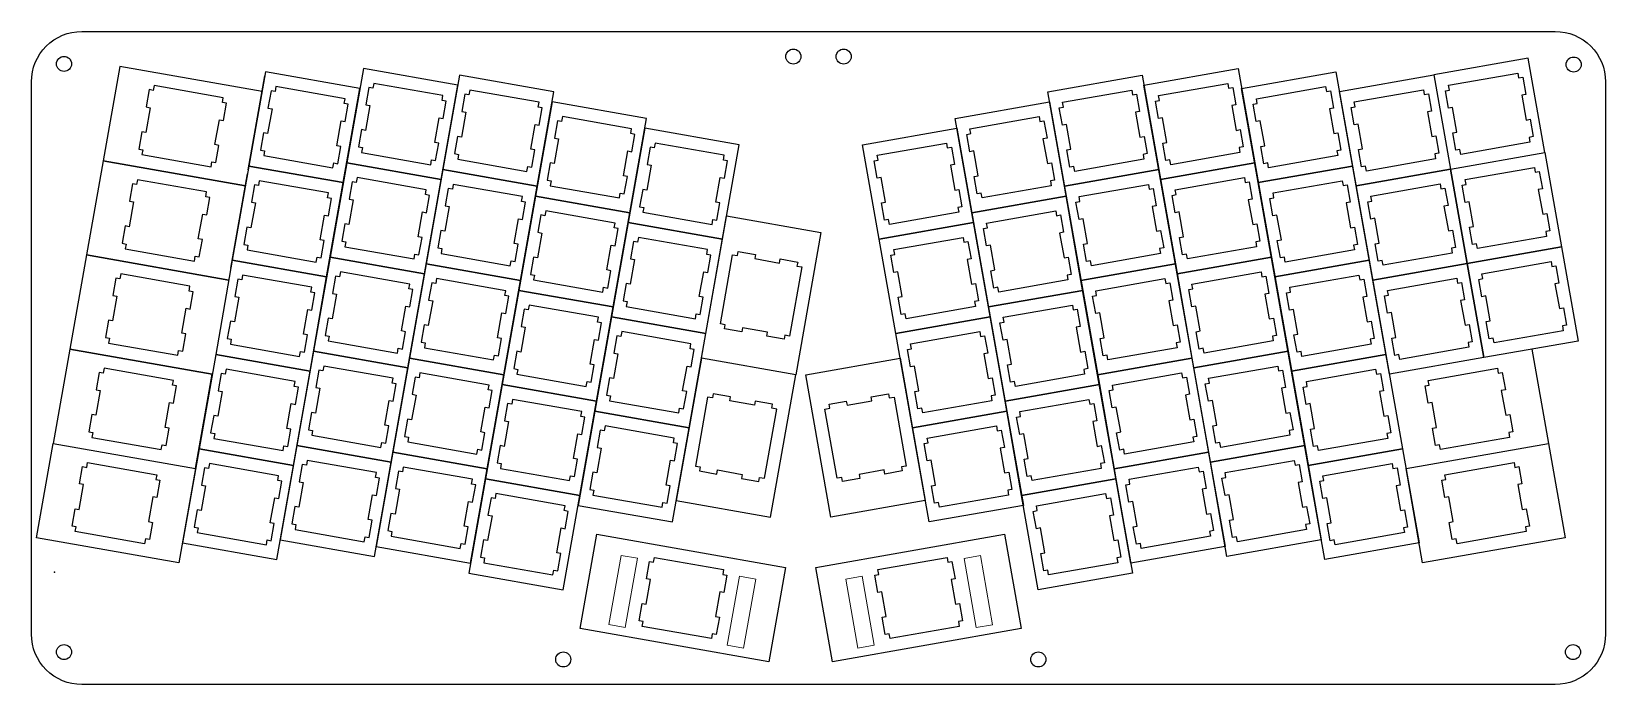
# Model space of a CAD drawing. Header units: millimetres. Extents: x 398 to 711, y 363 to 493.
import ezdxf

# ---------------------------------------------------------------- set-up
doc = ezdxf.new("R2010")
doc.units = ezdxf.units.MM
doc.header["$PDSIZE"] = -1
doc.layers.get('0').update_dxf_attribs({"color": 1})
doc.layers.add('1', color=18, linetype='Continuous')

msp = doc.modelspace()

# ---------------------------------------------------------------- linework, layer by layer
for p, q in [((534.73, 434.87), (537.16, 448.63)), ((537.16, 448.63), (538.12, 448.46)), ((538.12, 448.46), (538.26, 449.26)), ((538.26, 449.26), (541.71, 448.65)), ((541.71, 448.65), (541.57, 447.85)), ((541.57, 447.85), (546.5, 446.98)), ((546.5, 446.98), (546.64, 447.78)), ((546.64, 447.78), (550.09, 447.17)), ((550.91, 446.2), (548.49, 432.44)), ((550.09, 447.17), (549.95, 446.37)), ((549.95, 446.37), (550.91, 446.2)), ((535.7, 434.7), (534.73, 434.87)), ((535.55, 433.9), (535.7, 434.7)), ((539, 433.29), (535.55, 433.9)), ((539.14, 434.09), (539, 433.29)), ((544.08, 433.22), (539.14, 434.09)), ((543.93, 432.42), (544.08, 433.22)), ((547.38, 431.81), (543.93, 432.42)), ((547.52, 432.61), (547.38, 431.81)), ((548.49, 432.44), (547.52, 432.61)), ((521.44, 387.43), (521.61, 388.39)), ((521.61, 388.39), (535.37, 385.97)), ((520.03, 384.12), (520.64, 387.57)), ((520.64, 387.57), (521.44, 387.43)), ((535.37, 385.97), (535.2, 385)), ((535.2, 385), (536, 384.86)), ((519.96, 379.05), (520.83, 383.98)), ((520.83, 383.98), (520.03, 384.12)), ((536, 384.86), (535.39, 381.41)), ((518.55, 375.74), (519.16, 379.19)), ((519.16, 379.19), (519.96, 379.05)), ((534.59, 381.55), (533.72, 376.62)), ((535.39, 381.41), (534.59, 381.55)), ((519.35, 375.6), (518.55, 375.74)), ((533.72, 376.62), (534.52, 376.48)), ((534.52, 376.48), (533.91, 373.03)), ((519.18, 374.63), (519.35, 375.6)), ((532.94, 372.21), (519.18, 374.63)), ((533.11, 373.17), (532.94, 372.21)), ((533.91, 373.03), (533.11, 373.17))]:
    msp.add_line(p, q)
msp.add_lwpolyline([(407.73, 493.07), (700.73, 493.07, -0.414214), (710.73, 483.07), (710.73, 373.07, -0.414214), (700.73, 363.07), (407.73, 363.07, -0.414214), (397.73, 373.07), (397.73, 483.07, -0.414214)], format="xyb", close=True)
for points in [[(421.94, 481.35), (421.14, 481.49), (420.53, 478.05), (421.33, 477.9), (420.46, 472.97), (419.66, 473.11), (419.05, 469.67), (419.85, 469.52), (419.68, 468.56), (433.44, 466.13), (433.61, 467.1), (434.41, 466.96), (435.02, 470.4), (434.22, 470.55), (435.09, 475.48), (435.89, 475.34), (436.5, 478.78), (435.7, 478.93), (435.87, 479.89), (422.11, 482.32)], [(446.17, 481.14), (445.37, 481.28), (444.76, 477.83), (445.56, 477.69), (444.69, 472.76), (443.89, 472.9), (443.28, 469.46), (444.08, 469.31), (443.91, 468.35), (457.67, 465.92), (457.84, 466.89), (458.64, 466.75), (459.25, 470.19), (458.45, 470.33), (459.32, 475.27), (460.12, 475.13), (460.73, 478.57), (459.93, 478.71), (460.1, 479.68), (446.34, 482.11)], [(465.62, 481.77), (464.82, 481.91), (464.22, 478.47), (465.02, 478.32), (464.15, 473.39), (463.35, 473.53), (462.74, 470.09), (463.54, 469.95), (463.37, 468.98), (477.13, 466.55), (477.3, 467.52), (478.1, 467.38), (478.71, 470.83), (477.91, 470.97), (478.77, 475.9), (479.58, 475.76), (480.18, 479.2), (479.38, 479.35), (479.55, 480.31), (465.8, 482.74)], [(635.79, 481.77), (636.59, 481.91), (637.2, 478.47), (636.4, 478.32), (637.27, 473.39), (638.07, 473.53), (638.67, 470.09), (637.87, 469.95), (638.04, 468.98), (624.29, 466.55), (624.12, 467.52), (623.31, 467.38), (622.71, 470.83), (623.51, 470.97), (622.64, 475.9), (621.84, 475.76), (621.23, 479.2), (622.03, 479.35), (621.86, 480.31), (635.62, 482.74)], [(655.24, 481.14), (656.04, 481.28), (656.65, 477.83), (655.85, 477.69), (656.72, 472.76), (657.52, 472.9), (658.13, 469.46), (657.33, 469.31), (657.5, 468.35), (643.74, 465.92), (643.57, 466.89), (642.77, 466.75), (642.16, 470.19), (642.96, 470.33), (642.09, 475.27), (641.29, 475.13), (640.68, 478.57), (641.48, 478.71), (641.31, 479.68), (655.07, 482.11)], [(693.46, 483.82), (694.26, 483.96), (694.87, 480.51), (694.07, 480.37), (694.94, 475.44), (695.74, 475.58), (696.34, 472.13), (695.54, 471.99), (695.71, 471.03), (681.96, 468.6), (681.79, 469.56), (680.99, 469.42), (680.38, 472.87), (681.18, 473.01), (680.31, 477.94), (679.51, 477.8), (678.9, 481.25), (679.7, 481.39), (679.53, 482.36), (693.29, 484.78)], [(484.73, 480.43), (483.93, 480.57), (483.32, 477.13), (484.13, 476.99), (483.26, 472.05), (482.45, 472.19), (481.85, 468.75), (482.65, 468.61), (482.48, 467.64), (496.23, 465.22), (496.41, 466.18), (497.21, 466.04), (497.81, 469.49), (497.01, 469.63), (497.88, 474.56), (498.68, 474.42), (499.29, 477.87), (498.49, 478.01), (498.66, 478.97), (484.9, 481.4)], [(616.68, 480.43), (617.48, 480.57), (618.09, 477.13), (617.29, 476.99), (618.16, 472.05), (618.96, 472.19), (619.57, 468.75), (618.77, 468.61), (618.94, 467.64), (605.18, 465.22), (605.01, 466.18), (604.21, 466.04), (603.6, 469.49), (604.4, 469.63), (603.53, 474.56), (602.73, 474.42), (602.12, 477.87), (602.92, 478.01), (602.75, 478.97), (616.51, 481.4)], [(674.7, 480.51), (675.5, 480.65), (676.11, 477.2), (675.31, 477.06), (676.18, 472.13), (676.98, 472.27), (677.58, 468.82), (676.78, 468.68), (676.95, 467.72), (663.2, 465.29), (663.03, 466.26), (662.23, 466.12), (661.62, 469.56), (662.42, 469.7), (661.55, 474.64), (660.75, 474.5), (660.14, 477.94), (660.94, 478.08), (660.77, 479.05), (674.53, 481.47)], [(503.15, 475.16), (502.35, 475.3), (501.74, 471.85), (502.54, 471.71), (501.67, 466.78), (500.87, 466.92), (500.26, 463.47), (501.06, 463.33), (500.89, 462.36), (514.65, 459.94), (514.82, 460.9), (515.62, 460.76), (516.23, 464.21), (515.43, 464.35), (516.3, 469.28), (517.1, 469.14), (517.7, 472.59), (516.9, 472.73), (517.07, 473.7), (503.32, 476.12)], [(598.27, 475.16), (599.07, 475.3), (599.67, 471.85), (598.87, 471.71), (599.74, 466.78), (600.54, 466.92), (601.15, 463.47), (600.35, 463.33), (600.52, 462.36), (586.76, 459.94), (586.59, 460.9), (585.79, 460.76), (585.19, 464.21), (585.99, 464.35), (585.12, 469.28), (584.32, 469.14), (583.71, 472.59), (584.51, 472.73), (584.34, 473.7), (598.1, 476.12)], [(521.56, 469.88), (520.76, 470.02), (520.15, 466.57), (520.95, 466.43), (520.08, 461.5), (519.28, 461.64), (518.67, 458.19), (519.47, 458.05), (519.3, 457.09), (533.06, 454.66), (533.23, 455.63), (534.03, 455.48), (534.64, 458.93), (533.84, 459.07), (534.71, 464.01), (535.51, 463.86), (536.12, 467.31), (535.32, 467.45), (535.49, 468.42), (521.73, 470.84)], [(579.85, 469.88), (580.65, 470.02), (581.26, 466.57), (580.46, 466.43), (581.33, 461.5), (582.13, 461.64), (582.74, 458.19), (581.94, 458.05), (582.11, 457.09), (568.35, 454.66), (568.18, 455.63), (567.38, 455.48), (566.77, 458.93), (567.57, 459.07), (566.7, 464.01), (565.9, 463.86), (565.29, 467.31), (566.1, 467.45), (565.93, 468.42), (579.68, 470.84)], [(418.63, 462.59), (417.83, 462.73), (417.22, 459.29), (418.02, 459.14), (417.15, 454.21), (416.35, 454.35), (415.74, 450.91), (416.54, 450.76), (416.37, 449.8), (430.13, 447.37), (430.3, 448.34), (431.1, 448.2), (431.71, 451.64), (430.91, 451.79), (431.78, 456.72), (432.58, 456.58), (433.19, 460.02), (432.39, 460.17), (432.56, 461.13), (418.8, 463.56)], [(442.86, 462.38), (442.06, 462.52), (441.45, 459.07), (442.25, 458.93), (441.38, 454), (440.58, 454.14), (439.98, 450.69), (440.78, 450.55), (440.61, 449.59), (454.36, 447.16), (454.53, 448.13), (455.33, 447.99), (455.94, 451.43), (455.14, 451.57), (456.01, 456.51), (456.81, 456.37), (457.42, 459.81), (456.62, 459.95), (456.79, 460.92), (443.03, 463.35)], [(462.32, 463.01), (461.52, 463.15), (460.91, 459.71), (461.71, 459.56), (460.84, 454.63), (460.04, 454.77), (459.43, 451.33), (460.23, 451.18), (460.06, 450.22), (473.82, 447.79), (473.99, 448.76), (474.79, 448.62), (475.4, 452.06), (474.6, 452.21), (475.47, 457.14), (476.27, 457), (476.88, 460.44), (476.07, 460.59), (476.24, 461.55), (462.49, 463.98)], [(639.1, 463.01), (639.9, 463.15), (640.5, 459.71), (639.7, 459.56), (640.57, 454.63), (641.37, 454.77), (641.98, 451.33), (641.18, 451.18), (641.35, 450.22), (627.59, 447.79), (627.42, 448.76), (626.62, 448.62), (626.01, 452.06), (626.82, 452.21), (625.95, 457.14), (625.15, 457), (624.54, 460.44), (625.34, 460.59), (625.17, 461.55), (638.93, 463.98)], [(658.55, 462.38), (659.35, 462.52), (659.96, 459.07), (659.16, 458.93), (660.03, 454), (660.83, 454.14), (661.44, 450.69), (660.64, 450.55), (660.81, 449.59), (647.05, 447.16), (646.88, 448.13), (646.08, 447.99), (645.47, 451.43), (646.27, 451.57), (645.4, 456.51), (644.6, 456.37), (643.99, 459.81), (644.79, 459.95), (644.62, 460.92), (658.38, 463.35)], [(696.77, 465.06), (697.57, 465.2), (698.17, 461.75), (697.37, 461.61), (698.24, 456.68), (699.04, 456.82), (699.65, 453.37), (698.85, 453.23), (699.02, 452.26), (685.26, 449.84), (685.09, 450.8), (684.29, 450.66), (683.69, 454.11), (684.49, 454.25), (683.62, 459.18), (682.82, 459.04), (682.21, 462.49), (683.01, 462.63), (682.84, 463.6), (696.6, 466.02)], [(481.42, 461.67), (480.62, 461.81), (480.02, 458.37), (480.82, 458.23), (479.95, 453.29), (479.15, 453.43), (478.54, 449.99), (479.34, 449.85), (479.17, 448.88), (492.93, 446.45), (493.1, 447.42), (493.9, 447.28), (494.51, 450.73), (493.7, 450.87), (494.57, 455.8), (495.38, 455.66), (495.98, 459.11), (495.18, 459.25), (495.35, 460.21), (481.6, 462.64)], [(619.99, 461.67), (620.79, 461.81), (621.4, 458.37), (620.6, 458.23), (621.47, 453.29), (622.27, 453.43), (622.87, 449.99), (622.07, 449.85), (622.24, 448.88), (608.49, 446.45), (608.32, 447.42), (607.51, 447.28), (606.91, 450.73), (607.71, 450.87), (606.84, 455.8), (606.04, 455.66), (605.43, 459.11), (606.23, 459.25), (606.06, 460.21), (619.82, 462.64)], [(678.01, 461.75), (678.81, 461.89), (679.41, 458.44), (678.61, 458.3), (679.48, 453.37), (680.28, 453.51), (680.89, 450.06), (680.09, 449.92), (680.26, 448.96), (666.5, 446.53), (666.33, 447.5), (665.53, 447.36), (664.93, 450.8), (665.73, 450.94), (664.86, 455.88), (664.06, 455.73), (663.45, 459.18), (664.25, 459.32), (664.08, 460.29), (677.84, 462.71)], [(499.84, 456.4), (499.04, 456.54), (498.43, 453.09), (499.23, 452.95), (498.36, 448.02), (497.56, 448.16), (496.95, 444.71), (497.75, 444.57), (497.58, 443.6), (511.34, 441.18), (511.51, 442.14), (512.31, 442), (512.92, 445.45), (512.12, 445.59), (512.99, 450.52), (513.79, 450.38), (514.4, 453.83), (513.6, 453.97), (513.77, 454.93), (500.01, 457.36)], [(601.57, 456.4), (602.37, 456.54), (602.98, 453.09), (602.18, 452.95), (603.05, 448.02), (603.85, 448.16), (604.46, 444.71), (603.66, 444.57), (603.83, 443.6), (590.07, 441.18), (589.9, 442.14), (589.1, 442), (588.49, 445.45), (589.29, 445.59), (588.42, 450.52), (587.62, 450.38), (587.02, 453.83), (587.82, 453.97), (587.65, 454.93), (601.4, 457.36)], [(518.25, 451.12), (517.45, 451.26), (516.84, 447.81), (517.64, 447.67), (516.77, 442.74), (515.97, 442.88), (515.37, 439.43), (516.17, 439.29), (516, 438.33), (529.75, 435.9), (529.92, 436.87), (530.72, 436.72), (531.33, 440.17), (530.53, 440.31), (531.4, 445.24), (532.2, 445.1), (532.81, 448.55), (532.01, 448.69), (532.18, 449.66), (518.42, 452.08)], [(583.16, 451.12), (583.96, 451.26), (584.57, 447.81), (583.77, 447.67), (584.64, 442.74), (585.44, 442.88), (586.05, 439.43), (585.25, 439.29), (585.42, 438.33), (571.66, 435.9), (571.49, 436.87), (570.69, 436.72), (570.08, 440.17), (570.88, 440.31), (570.01, 445.24), (569.21, 445.1), (568.6, 448.55), (569.4, 448.69), (569.23, 449.66), (582.99, 452.08)], [(415.32, 443.83), (414.52, 443.97), (413.91, 440.52), (414.71, 440.38), (413.84, 435.45), (413.04, 435.59), (412.44, 432.14), (413.24, 432), (413.07, 431.04), (426.82, 428.61), (426.99, 429.58), (427.8, 429.44), (428.4, 432.88), (427.6, 433.02), (428.47, 437.96), (429.27, 437.82), (429.88, 441.26), (429.08, 441.4), (429.25, 442.37), (415.49, 444.8)], [(439.55, 443.62), (438.75, 443.76), (438.15, 440.31), (438.95, 440.17), (438.08, 435.24), (437.28, 435.38), (436.67, 431.93), (437.47, 431.79), (437.3, 430.83), (451.06, 428.4), (451.23, 429.37), (452.03, 429.23), (452.63, 432.67), (451.83, 432.81), (452.7, 437.75), (453.5, 437.61), (454.11, 441.05), (453.31, 441.19), (453.48, 442.16), (439.72, 444.58)], [(459.01, 444.25), (458.21, 444.39), (457.6, 440.94), (458.4, 440.8), (457.53, 435.87), (456.73, 436.01), (456.12, 432.57), (456.92, 432.42), (456.75, 431.46), (470.51, 429.03), (470.68, 430), (471.48, 429.86), (472.09, 433.3), (471.29, 433.45), (472.16, 438.38), (472.96, 438.24), (473.57, 441.68), (472.77, 441.82), (472.94, 442.79), (459.18, 445.22)], [(642.4, 444.25), (643.2, 444.39), (643.81, 440.94), (643.01, 440.8), (643.88, 435.87), (644.68, 436.01), (645.29, 432.57), (644.49, 432.42), (644.66, 431.46), (630.9, 429.03), (630.73, 430), (629.93, 429.86), (629.32, 433.3), (630.12, 433.45), (629.25, 438.38), (628.45, 438.24), (627.85, 441.68), (628.65, 441.82), (628.48, 442.79), (642.23, 445.22)], [(661.86, 443.62), (662.66, 443.76), (663.27, 440.31), (662.47, 440.17), (663.34, 435.24), (664.14, 435.38), (664.74, 431.93), (663.94, 431.79), (664.11, 430.83), (650.36, 428.4), (650.19, 429.37), (649.39, 429.23), (648.78, 432.67), (649.58, 432.81), (648.71, 437.75), (647.91, 437.61), (647.3, 441.05), (648.1, 441.19), (647.93, 442.16), (661.69, 444.58)], [(700.07, 446.3), (700.87, 446.44), (701.48, 442.99), (700.68, 442.85), (701.55, 437.92), (702.35, 438.06), (702.96, 434.61), (702.16, 434.47), (702.33, 433.5), (688.57, 431.08), (688.4, 432.04), (687.6, 431.9), (686.99, 435.35), (687.79, 435.49), (686.92, 440.42), (686.12, 440.28), (685.52, 443.73), (686.32, 443.87), (686.15, 444.84), (699.9, 447.26)], [(478.12, 442.91), (477.32, 443.05), (476.71, 439.61), (477.51, 439.47), (476.64, 434.53), (475.84, 434.67), (475.23, 431.23), (476.03, 431.09), (475.86, 430.12), (489.62, 427.69), (489.79, 428.66), (490.59, 428.52), (491.2, 431.97), (490.4, 432.11), (491.27, 437.04), (492.07, 436.9), (492.68, 440.35), (491.87, 440.49), (492.04, 441.45), (478.29, 443.88)], [(623.3, 442.91), (624.1, 443.05), (624.7, 439.61), (623.9, 439.47), (624.77, 434.53), (625.57, 434.67), (626.18, 431.23), (625.38, 431.09), (625.55, 430.12), (611.79, 427.69), (611.62, 428.66), (610.82, 428.52), (610.21, 431.97), (611.02, 432.11), (610.15, 437.04), (609.35, 436.9), (608.74, 440.35), (609.54, 440.49), (609.37, 441.45), (623.13, 443.88)], [(681.31, 442.99), (682.11, 443.13), (682.72, 439.68), (681.92, 439.54), (682.79, 434.61), (683.59, 434.75), (684.2, 431.3), (683.4, 431.16), (683.57, 430.2), (669.81, 427.77), (669.64, 428.74), (668.84, 428.59), (668.23, 432.04), (669.03, 432.18), (668.16, 437.12), (667.36, 436.97), (666.76, 440.42), (667.56, 440.56), (667.39, 441.53), (681.14, 443.95)], [(496.53, 437.63), (495.73, 437.78), (495.12, 434.33), (495.92, 434.19), (495.05, 429.25), (494.25, 429.4), (493.64, 425.95), (494.44, 425.81), (494.27, 424.84), (508.03, 422.42), (508.2, 423.38), (509, 423.24), (509.61, 426.69), (508.81, 426.83), (509.68, 431.76), (510.48, 431.62), (511.09, 435.07), (510.29, 435.21), (510.46, 436.17), (496.7, 438.6)], [(604.88, 437.63), (605.68, 437.78), (606.29, 434.33), (605.49, 434.19), (606.36, 429.25), (607.16, 429.4), (607.77, 425.95), (606.97, 425.81), (607.14, 424.84), (593.38, 422.42), (593.21, 423.38), (592.41, 423.24), (591.8, 426.69), (592.6, 426.83), (591.73, 431.76), (590.93, 431.62), (590.32, 435.07), (591.12, 435.21), (590.95, 436.17), (604.71, 438.6)], [(514.94, 432.36), (514.14, 432.5), (513.54, 429.05), (514.34, 428.91), (513.47, 423.98), (512.67, 424.12), (512.06, 420.67), (512.86, 420.53), (512.69, 419.56), (526.45, 417.14), (526.62, 418.1), (527.42, 417.96), (528.02, 421.41), (527.22, 421.55), (528.09, 426.48), (528.89, 426.34), (529.5, 429.79), (528.7, 429.93), (528.87, 430.9), (515.11, 433.32)], [(586.47, 432.36), (587.27, 432.5), (587.88, 429.05), (587.08, 428.91), (587.95, 423.98), (588.75, 424.12), (589.35, 420.67), (588.55, 420.53), (588.72, 419.56), (574.97, 417.14), (574.8, 418.1), (574, 417.96), (573.39, 421.41), (574.19, 421.55), (573.32, 426.48), (572.52, 426.34), (571.91, 429.79), (572.71, 429.93), (572.54, 430.9), (586.3, 433.32)], [(412.01, 425.07), (411.21, 425.21), (410.61, 421.76), (411.41, 421.62), (410.54, 416.69), (409.74, 416.83), (409.13, 413.38), (409.93, 413.24), (409.76, 412.28), (423.52, 409.85), (423.69, 410.82), (424.49, 410.68), (425.09, 414.12), (424.29, 414.26), (425.16, 419.2), (425.96, 419.06), (426.57, 422.5), (425.77, 422.64), (425.94, 423.61), (412.18, 426.04)], [(436.25, 424.86), (435.45, 425), (434.84, 421.55), (435.64, 421.41), (434.77, 416.48), (433.97, 416.62), (433.36, 413.17), (434.16, 413.03), (433.99, 412.07), (447.75, 409.64), (447.92, 410.61), (448.72, 410.47), (449.33, 413.91), (448.53, 414.05), (449.4, 418.99), (450.2, 418.84), (450.8, 422.29), (450, 422.43), (450.17, 423.4), (436.42, 425.82)], [(455.7, 425.49), (454.9, 425.63), (454.29, 422.18), (455.09, 422.04), (454.22, 417.11), (453.42, 417.25), (452.82, 413.8), (453.62, 413.66), (453.45, 412.7), (467.2, 410.27), (467.37, 411.24), (468.17, 411.1), (468.78, 414.54), (467.98, 414.68), (468.85, 419.62), (469.65, 419.48), (470.26, 422.92), (469.46, 423.06), (469.63, 424.03), (455.87, 426.46)], [(645.71, 425.49), (646.51, 425.63), (647.12, 422.18), (646.32, 422.04), (647.19, 417.11), (647.99, 417.25), (648.6, 413.8), (647.8, 413.66), (647.97, 412.7), (634.21, 410.27), (634.04, 411.24), (633.24, 411.1), (632.63, 414.54), (633.43, 414.68), (632.56, 419.62), (631.76, 419.48), (631.15, 422.92), (631.95, 423.06), (631.78, 424.03), (645.54, 426.46)], [(665.17, 424.86), (665.97, 425), (666.57, 421.55), (665.77, 421.41), (666.64, 416.48), (667.44, 416.62), (668.05, 413.17), (667.25, 413.03), (667.42, 412.07), (653.66, 409.64), (653.49, 410.61), (652.69, 410.47), (652.09, 413.91), (652.89, 414.05), (652.02, 418.99), (651.22, 418.84), (650.61, 422.29), (651.41, 422.43), (651.24, 423.4), (665, 425.82)], [(689.4, 425.07), (690.2, 425.21), (690.81, 421.76), (690.01, 421.62), (690.88, 416.69), (691.68, 416.83), (692.28, 413.38), (691.48, 413.24), (691.65, 412.28), (677.9, 409.85), (677.73, 410.82), (676.93, 410.68), (676.32, 414.12), (677.12, 414.26), (676.25, 419.2), (675.45, 419.06), (674.84, 422.5), (675.64, 422.64), (675.47, 423.61), (689.23, 426.04)], [(474.81, 424.15), (474.01, 424.29), (473.4, 420.85), (474.2, 420.7), (473.33, 415.77), (472.53, 415.91), (471.92, 412.47), (472.72, 412.32), (472.55, 411.36), (486.31, 408.93), (486.48, 409.9), (487.28, 409.76), (487.89, 413.2), (487.09, 413.35), (487.96, 418.28), (488.76, 418.14), (489.37, 421.58), (488.57, 421.73), (488.74, 422.69), (474.98, 425.12)], [(626.6, 424.15), (627.4, 424.29), (628.01, 420.85), (627.21, 420.7), (628.08, 415.77), (628.88, 415.91), (629.49, 412.47), (628.69, 412.32), (628.86, 411.36), (615.1, 408.93), (614.93, 409.9), (614.13, 409.76), (613.52, 413.2), (614.32, 413.35), (613.45, 418.28), (612.65, 418.14), (612.05, 421.58), (612.85, 421.73), (612.68, 422.69), (626.43, 425.12)], [(493.22, 418.87), (492.42, 419.02), (491.81, 415.57), (492.61, 415.43), (491.74, 410.49), (490.94, 410.64), (490.34, 407.19), (491.14, 407.05), (490.97, 406.08), (504.72, 403.66), (504.89, 404.62), (505.69, 404.48), (506.3, 407.93), (505.5, 408.07), (506.37, 413), (507.17, 412.86), (507.78, 416.31), (506.98, 416.45), (507.15, 417.41), (493.39, 419.84)], [(530.7, 406.39), (530.56, 405.59), (534.01, 404.98), (534.15, 405.78), (539.08, 404.91), (538.94, 404.11), (542.39, 403.5), (542.53, 404.3), (543.5, 404.13), (545.92, 417.89), (544.96, 418.06), (545.1, 418.86), (541.65, 419.47), (541.51, 418.67), (536.58, 419.54), (536.72, 420.34), (533.27, 420.94), (533.13, 420.14), (532.16, 420.31), (529.74, 406.56)], [(570.71, 406.39), (570.85, 405.59), (567.4, 404.98), (567.26, 405.78), (562.33, 404.91), (562.47, 404.11), (559.02, 403.5), (558.88, 404.3), (557.92, 404.13), (555.49, 417.89), (556.46, 418.06), (556.32, 418.86), (559.76, 419.47), (559.9, 418.67), (564.84, 419.54), (564.7, 420.34), (568.14, 420.94), (568.28, 420.14), (569.25, 420.31), (571.67, 406.56)], [(608.19, 418.87), (608.99, 419.02), (609.6, 415.57), (608.8, 415.43), (609.67, 410.49), (610.47, 410.64), (611.08, 407.19), (610.28, 407.05), (610.45, 406.08), (596.69, 403.66), (596.52, 404.62), (595.72, 404.48), (595.11, 407.93), (595.91, 408.07), (595.04, 413), (594.24, 412.86), (593.63, 416.31), (594.43, 416.45), (594.26, 417.41), (608.02, 419.84)], [(511.64, 413.6), (510.83, 413.74), (510.23, 410.29), (511.03, 410.15), (510.16, 405.22), (509.36, 405.36), (508.75, 401.91), (509.55, 401.77), (509.38, 400.8), (523.14, 398.38), (523.31, 399.34), (524.11, 399.2), (524.72, 402.65), (523.92, 402.79), (524.79, 407.72), (525.59, 407.58), (526.19, 411.03), (525.39, 411.17), (525.56, 412.14), (511.81, 414.56)], [(589.78, 413.6), (590.58, 413.74), (591.19, 410.29), (590.38, 410.15), (591.25, 405.22), (592.06, 405.36), (592.66, 401.91), (591.86, 401.77), (592.03, 400.8), (578.27, 398.38), (578.1, 399.34), (577.3, 399.2), (576.7, 402.65), (577.5, 402.79), (576.63, 407.72), (575.83, 407.58), (575.22, 411.03), (576.02, 411.17), (575.85, 412.14), (589.61, 414.56)], [(422.46, 403.88), (423.26, 403.74), (422.66, 400.3), (421.86, 400.44), (420.99, 395.5), (421.79, 395.36), (421.18, 391.92), (420.38, 392.06), (420.21, 391.09), (406.45, 393.52), (406.62, 394.48), (405.82, 394.62), (406.43, 398.07), (407.23, 397.93), (408.1, 402.86), (407.3, 403), (407.91, 406.45), (408.71, 406.31), (408.88, 407.27), (422.63, 404.85)], [(432.94, 406.1), (432.14, 406.24), (431.53, 402.79), (432.33, 402.65), (431.46, 397.72), (430.66, 397.86), (430.05, 394.41), (430.85, 394.27), (430.68, 393.31), (444.44, 390.88), (444.61, 391.85), (445.41, 391.7), (446.02, 395.15), (445.22, 395.29), (446.09, 400.23), (446.89, 400.08), (447.5, 403.53), (446.7, 403.67), (446.87, 404.64), (433.11, 407.06)], [(452.39, 406.73), (451.59, 406.87), (450.98, 403.42), (451.79, 403.28), (450.92, 398.35), (450.11, 398.49), (449.51, 395.04), (450.31, 394.9), (450.14, 393.94), (463.9, 391.51), (464.07, 392.48), (464.87, 392.34), (465.47, 395.78), (464.67, 395.92), (465.54, 400.86), (466.34, 400.72), (466.95, 404.16), (466.15, 404.3), (466.32, 405.27), (452.56, 407.69)], [(649.02, 406.73), (649.82, 406.87), (650.43, 403.42), (649.63, 403.28), (650.5, 398.35), (651.3, 398.49), (651.91, 395.04), (651.1, 394.9), (651.28, 393.94), (637.52, 391.51), (637.35, 392.48), (636.55, 392.34), (635.94, 395.78), (636.74, 395.92), (635.87, 400.86), (635.07, 400.72), (634.46, 404.16), (635.26, 404.3), (635.09, 405.27), (648.85, 407.69)], [(668.47, 406.1), (669.28, 406.24), (669.88, 402.79), (669.08, 402.65), (669.95, 397.72), (670.75, 397.86), (671.36, 394.41), (670.56, 394.27), (670.73, 393.31), (656.97, 390.88), (656.8, 391.85), (656, 391.7), (655.39, 395.15), (656.19, 395.29), (655.32, 400.23), (654.52, 400.08), (653.92, 403.53), (654.72, 403.67), (654.55, 404.64), (668.3, 407.06)], [(692.71, 406.31), (693.51, 406.45), (694.11, 403), (693.31, 402.86), (694.18, 397.93), (694.98, 398.07), (695.59, 394.62), (694.79, 394.48), (694.96, 393.52), (681.2, 391.09), (681.03, 392.06), (680.23, 391.92), (679.63, 395.36), (680.43, 395.5), (679.56, 400.44), (678.76, 400.3), (678.15, 403.74), (678.95, 403.88), (678.78, 404.85), (692.54, 407.27)], [(471.5, 405.39), (470.7, 405.53), (470.09, 402.09), (470.89, 401.94), (470.02, 397.01), (469.22, 397.15), (468.61, 393.71), (469.42, 393.56), (469.25, 392.6), (483, 390.17), (483.17, 391.14), (483.97, 391), (484.58, 394.44), (483.78, 394.59), (484.65, 399.52), (485.45, 399.38), (486.06, 402.82), (485.26, 402.97), (485.43, 403.93), (471.67, 406.36)], [(629.91, 405.39), (630.71, 405.53), (631.32, 402.09), (630.52, 401.94), (631.39, 397.01), (632.19, 397.15), (632.8, 393.71), (632, 393.56), (632.17, 392.6), (618.41, 390.17), (618.24, 391.14), (617.44, 391), (616.83, 394.44), (617.63, 394.59), (616.76, 399.52), (615.96, 399.38), (615.35, 402.82), (616.15, 402.97), (615.98, 403.93), (629.74, 406.36)], [(489.91, 400.11), (489.11, 400.25), (488.51, 396.81), (489.31, 396.67), (488.44, 391.73), (487.64, 391.87), (487.03, 388.43), (487.83, 388.29), (487.66, 387.32), (501.42, 384.9), (501.59, 385.86), (502.39, 385.72), (502.99, 389.17), (502.19, 389.31), (503.06, 394.24), (503.86, 394.1), (504.47, 397.55), (503.67, 397.69), (503.84, 398.65), (490.08, 401.08)], [(611.5, 400.11), (612.3, 400.25), (612.91, 396.81), (612.11, 396.67), (612.98, 391.73), (613.78, 391.87), (614.38, 388.43), (613.58, 388.29), (613.75, 387.32), (600, 384.9), (599.83, 385.86), (599.03, 385.72), (598.42, 389.17), (599.22, 389.31), (598.35, 394.24), (597.55, 394.1), (596.94, 397.55), (597.74, 397.69), (597.57, 398.65), (611.33, 401.08)], [(579.97, 387.43), (580.77, 387.57), (581.38, 384.12), (580.58, 383.98), (581.45, 379.05), (582.25, 379.19), (582.86, 375.74), (582.06, 375.6), (582.23, 374.63), (568.47, 372.21), (568.3, 373.17), (567.5, 373.03), (566.89, 376.48), (567.69, 376.62), (566.82, 381.55), (566.02, 381.41), (565.41, 384.86), (566.21, 385), (566.04, 385.97), (579.8, 388.39)]]:
    msp.add_lwpolyline(points, close=True)
at = {"color": 1, "linetype": 'Continuous', "lineweight": 5, "true_color": 0xff0000}
for points in [[(518.23, 388.22), (515.79, 374.46), (512.54, 375.04), (514.97, 388.79)], [(586.45, 388.73), (588.84, 374.97), (585.58, 374.4), (583.19, 388.17)], [(541.74, 384.06), (539.31, 370.31), (536.06, 370.88), (538.49, 384.64)], [(562.92, 384.65), (565.31, 370.89), (562.06, 370.32), (559.67, 384.08)]]:
    msp.add_lwpolyline(points, close=True, dxfattribs=at)
for centre in [(549.23, 488.07), (559.23, 488.07), (404.2, 486.61), (704.39, 486.48), (404.2, 369.54), (503.48, 368.07), (597.94, 368.07), (704.27, 369.54)]:
    msp.add_circle(centre, 1.5)
msp.add_point((402.34, 385.41))
at = {"layer": '1'}
for p, q in [((415.27, 486.1), (411.96, 467.34)), ((443.59, 481.11), (415.27, 486.1)), ((440.83, 465.5), (444.14, 484.26)), ((411.96, 467.34), (408.66, 448.58)), ((411.96, 467.34), (440.28, 462.35)), ((440.28, 462.35), (411.96, 467.34)), ((437.39, 445.95), (440.69, 464.71)), ((530.95, 428.03), (535.94, 456.35)), ((535.94, 456.35), (554.7, 453.04)), ((554.7, 453.04), (549.71, 424.72)), ((408.66, 448.58), (405.35, 429.82)), ((408.66, 448.58), (436.97, 443.59)), ((436.97, 443.59), (408.66, 448.58)), ((405.35, 429.82), (433.66, 424.83)), ((696.06, 429.82), (699.37, 411.06)), ((549.71, 424.72), (530.95, 428.03))]:
    msp.add_line(p, q, dxfattribs=at)
for points in [[(482.5, 482.37), (463.73, 485.68), (460.43, 466.92), (479.19, 463.61)], [(618.92, 482.37), (637.68, 485.68), (640.99, 466.92), (622.23, 463.61)], [(695.35, 487.73), (676.59, 484.42), (679.9, 465.66), (698.66, 468.96), (701.96, 450.2), (683.2, 446.9), (701.96, 450.2), (705.27, 431.44), (686.51, 428.14), (683.2, 446.9), (679.9, 465.66), (698.66, 468.96)], [(463.04, 481.74), (444.28, 485.05), (440.97, 466.29), (459.73, 462.98)], [(501.6, 481.03), (482.84, 484.34), (479.53, 465.58), (498.3, 462.27)], [(599.81, 481.03), (618.57, 484.34), (621.88, 465.58), (603.12, 462.27)], [(638.37, 481.74), (657.13, 485.05), (660.44, 466.29), (641.68, 462.98)], [(657.83, 481.11), (676.59, 484.42), (679.9, 465.66), (661.14, 462.35)], [(520.02, 475.76), (501.26, 479.06), (497.95, 460.3), (516.71, 457)], [(581.4, 475.76), (600.16, 479.06), (603.46, 460.3), (584.7, 457)], [(538.43, 470.48), (519.67, 473.79), (516.36, 455.03), (535.12, 451.72)], [(562.98, 470.48), (581.74, 473.79), (585.05, 455.03), (566.29, 451.72)], [(479.19, 463.61), (460.43, 466.92), (457.12, 448.16), (475.88, 444.85)], [(622.23, 463.61), (640.99, 466.92), (644.29, 448.16), (625.53, 444.85)], [(459.73, 462.98), (440.97, 466.29), (437.66, 447.53), (456.42, 444.22)], [(498.3, 462.27), (479.53, 465.58), (476.23, 446.82), (494.99, 443.51)], [(603.12, 462.27), (621.88, 465.58), (625.19, 446.82), (606.43, 443.51)], [(641.68, 462.98), (660.44, 466.29), (663.75, 447.53), (644.99, 444.22)], [(661.14, 462.35), (679.9, 465.66), (683.2, 446.9), (664.44, 443.59)], [(516.71, 457), (497.95, 460.3), (494.64, 441.54), (513.4, 438.23)], [(584.7, 457), (603.46, 460.3), (606.77, 441.54), (588.01, 438.23)], [(535.12, 451.72), (516.36, 455.03), (513.05, 436.27), (531.81, 432.96)], [(566.29, 451.72), (585.05, 455.03), (588.36, 436.27), (569.6, 432.96)], [(475.88, 444.85), (457.12, 448.16), (453.81, 429.4), (472.57, 426.09)], [(625.53, 444.85), (644.29, 448.16), (647.6, 429.4), (628.84, 426.09)], [(456.42, 444.22), (437.66, 447.53), (434.36, 428.77), (453.12, 425.46)], [(494.99, 443.51), (476.23, 446.82), (472.92, 428.06), (491.68, 424.75)], [(606.43, 443.51), (625.19, 446.82), (628.49, 428.06), (609.73, 424.75)], [(644.99, 444.22), (663.75, 447.53), (667.06, 428.77), (648.3, 425.46)], [(664.44, 443.59), (683.2, 446.9), (686.51, 428.14), (667.75, 424.83)], [(513.4, 438.23), (494.64, 441.54), (491.33, 422.78), (510.09, 419.47)], [(588.01, 438.23), (606.77, 441.54), (610.08, 422.78), (591.32, 419.47)], [(531.81, 432.96), (513.05, 436.27), (509.75, 417.5), (528.51, 414.2)], [(569.6, 432.96), (588.36, 436.27), (591.67, 417.5), (572.91, 414.2)], [(405.35, 429.82), (402.04, 411.06), (430.35, 406.07), (433.66, 424.83)], [(472.57, 426.09), (453.81, 429.4), (450.5, 410.64), (469.26, 407.33)], [(628.84, 426.09), (647.6, 429.4), (650.91, 410.64), (632.15, 407.33)], [(453.12, 425.46), (434.36, 428.77), (431.05, 410.01), (449.81, 406.7)], [(491.68, 424.75), (472.92, 428.06), (469.61, 409.3), (488.37, 405.99)], [(525.95, 399.72), (544.71, 396.41), (549.71, 424.72), (530.95, 428.03)], [(575.46, 399.72), (556.7, 396.41), (551.71, 424.72), (570.47, 428.03)], [(609.73, 424.75), (628.49, 428.06), (631.8, 409.3), (613.04, 405.99)], [(648.3, 425.46), (667.06, 428.77), (670.36, 410.01), (651.6, 406.7)], [(510.09, 419.47), (491.33, 422.78), (488.02, 404.02), (506.78, 400.71)], [(591.32, 419.47), (610.08, 422.78), (613.39, 404.02), (594.63, 400.71)], [(528.51, 414.2), (509.75, 417.5), (506.44, 398.74), (525.2, 395.44)], [(572.91, 414.2), (591.67, 417.5), (594.98, 398.74), (576.21, 395.44)], [(430.35, 406.07), (427.05, 387.31), (398.73, 392.3), (402.04, 411.06)], [(469.26, 407.33), (450.5, 410.64), (447.19, 391.88), (465.96, 388.57)], [(632.15, 407.33), (650.91, 410.64), (654.22, 391.88), (635.46, 388.57)], [(699.37, 411.06), (702.68, 392.3), (674.37, 387.31), (671.06, 406.07)], [(449.81, 406.7), (431.05, 410.01), (427.74, 391.25), (446.5, 387.94)], [(488.37, 405.99), (469.61, 409.3), (466.3, 390.54), (485.06, 387.23)], [(613.04, 405.99), (631.8, 409.3), (635.11, 390.54), (616.35, 387.23)], [(651.6, 406.7), (670.36, 410.01), (673.67, 391.25), (654.91, 387.94)], [(506.78, 400.71), (488.02, 404.02), (484.72, 385.26), (503.48, 381.95)], [(594.63, 400.71), (613.39, 404.02), (616.7, 385.26), (597.94, 381.95)], [(544.38, 367.61), (506.86, 374.23), (510.17, 392.99), (547.69, 386.37)], [(591.24, 392.99), (594.55, 374.23), (557.03, 367.61), (553.72, 386.37)]]:
    msp.add_lwpolyline(points, close=True, dxfattribs=at)

doc.saveas('drawing.dxf')
